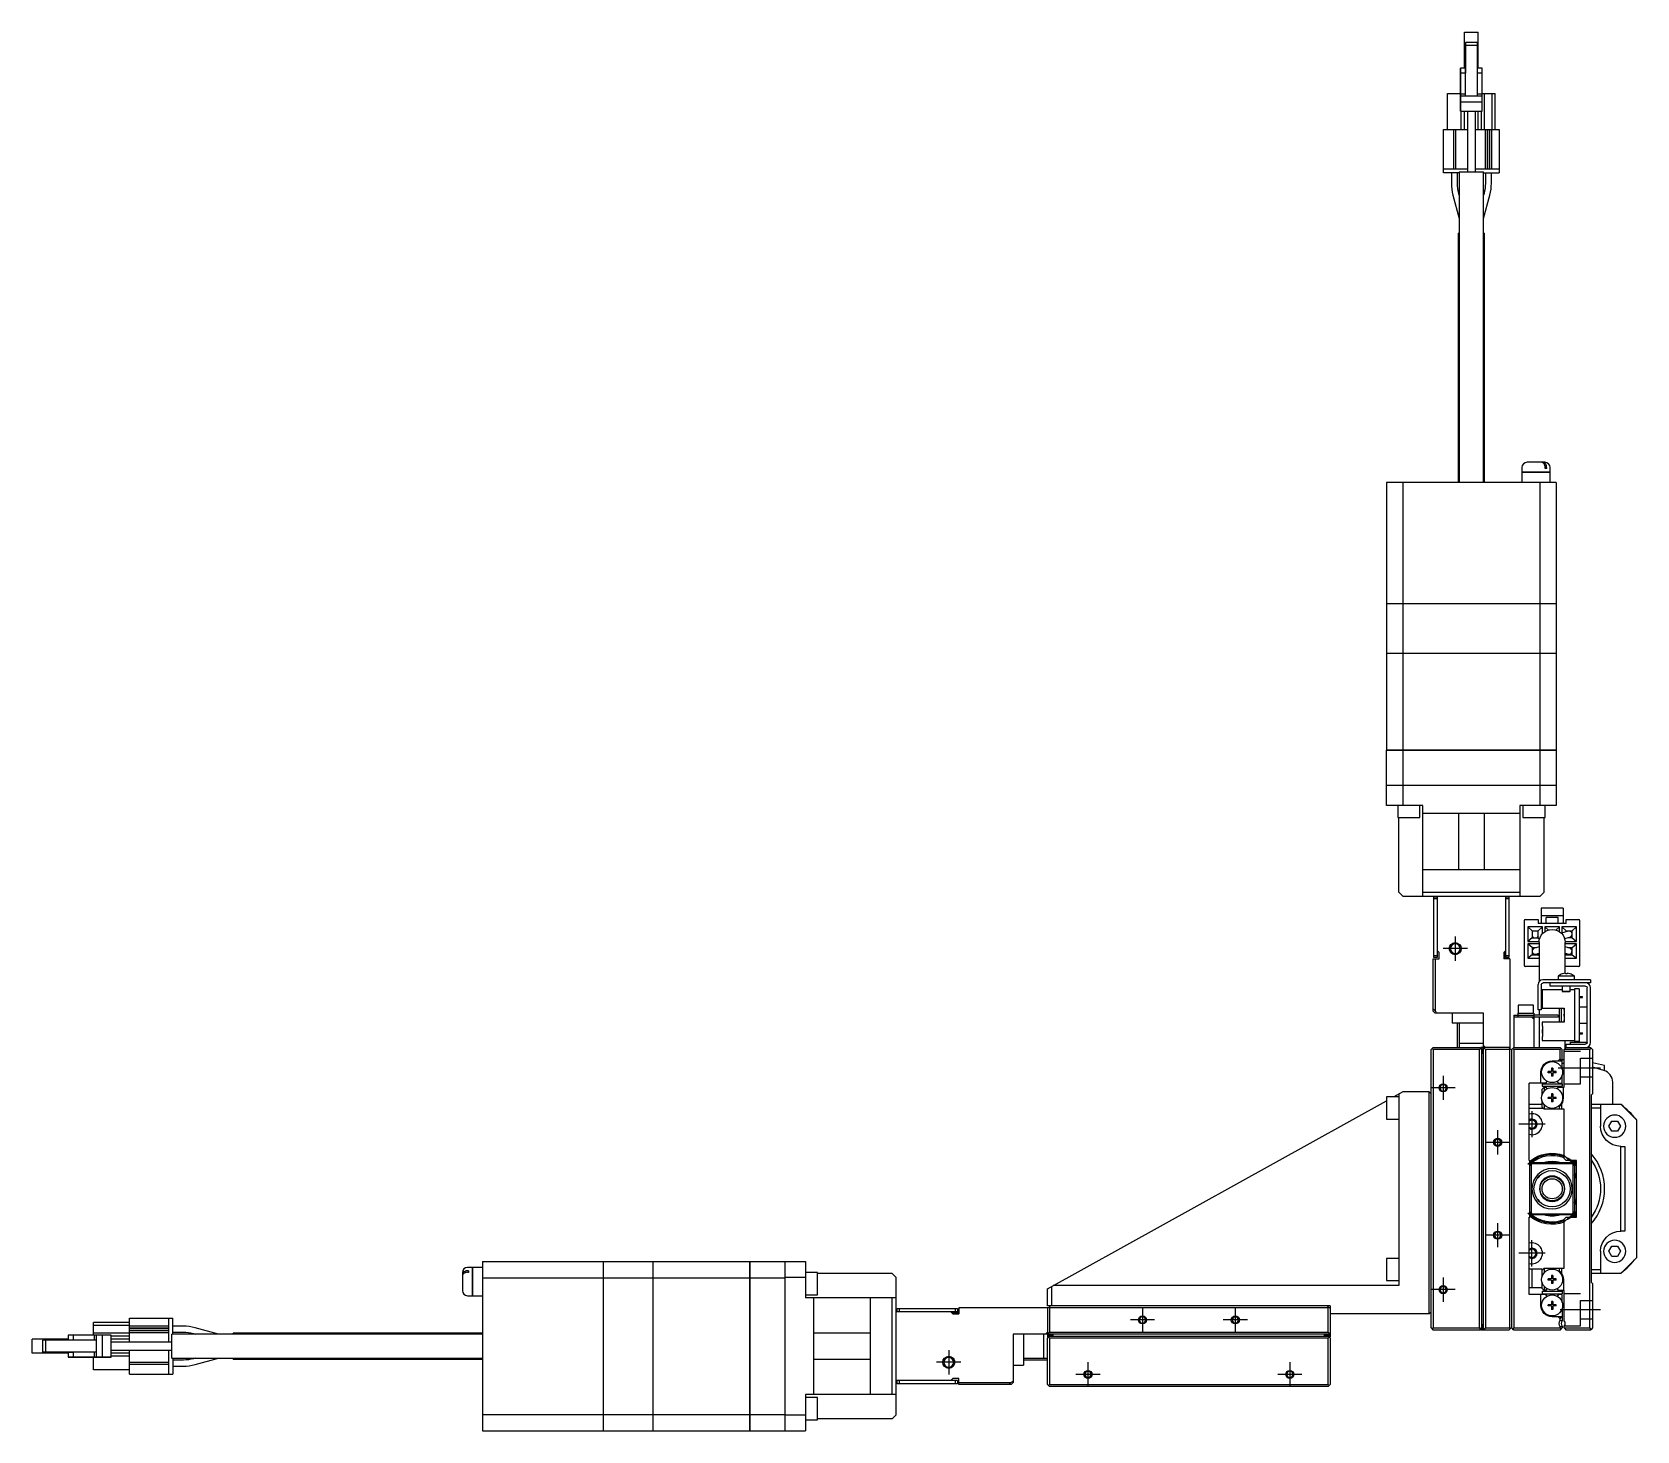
# Model space of a CAD drawing. Extents: x 0 to 1643, y -8 to 1285.
# Drawn here: x 862.8 to 1260.4, y 461.8 to 808.4 of the extents above; entities that cross this region are included whole.
import ezdxf

# ---------------------------------------------------------------- set-up
doc = ezdxf.new("R2010")
doc.units = 0
doc.header["$LTSCALE"] = 0.5
doc.linetypes.add('CENTER', pattern=[50.8, 31.75, -6.35, 6.35, -6.35])
doc.linetypes.add('DASHED', pattern=[19.05, 12.7, -6.35])
for name, color, linetype in [('MSM_CENTER', 1, 'CENTER'), ('MSM_CONTINUOUS', 7, 'CONTINUOUS'), ('MSM_DASHED', 4, 'DASHED'), ('MSM_NARROW', 5, 'CONTINUOUS')]:
    doc.layers.add(name, color=color, linetype=linetype)

msp = doc.modelspace()

# ---------------------------------------------------------------- linework, layer by layer
at = {"layer": 'MSM_CENTER'}
for p, q in [((1218.35, 581.27), (1212.35, 581.27)), ((1215.35, 584.27), (1215.35, 578.27)), ((1212.35, 549.77), (1212.35, 543.77)), ((1240.85, 551.77), (1251.35, 551.77)), ((1215.35, 546.77), (1209.35, 546.77)), ((1234.35, 541.02), (1234.35, 534.52)), ((1237.6, 537.77), (1231.1, 537.77)), ((1228.85, 533.27), (1222.85, 533.27)), ((1225.85, 536.27), (1225.85, 530.27)), ((1225.85, 513.27), (1225.85, 507.27)), ((1228.85, 510.27), (1222.85, 510.27)), ((1234.35, 502.52), (1234.35, 509.02)), ((1237.6, 505.77), (1231.1, 505.77)), ((1212.35, 499.77), (1212.35, 493.77)), ((1215.35, 496.77), (1209.35, 496.77)), ((1140.85, 489.27), (1134.85, 489.27)), ((1137.85, 492.27), (1137.85, 486.27)), ((1163.85, 489.27), (1157.85, 489.27)), ((1160.85, 492.27), (1160.85, 486.27)), ((1251.35, 491.77), (1241.35, 491.77)), ((1089.85, 481.77), (1089.85, 475.77)), ((1092.85, 478.77), (1086.85, 478.77)), ((1124.35, 478.77), (1124.35, 472.77)), ((1174.35, 478.77), (1174.35, 472.77)), ((1127.35, 475.77), (1121.35, 475.77)), ((1177.35, 475.77), (1171.35, 475.77))]:
    msp.add_line(p, q, dxfattribs=at)
at = {"layer": 'MSM_CONTINUOUS'}
for p, q in [((1217.65, 808.37), (1221.05, 808.37)), ((1217.65, 799.47), (1217.65, 808.37)), ((1217.65, 799.47), (1217.65, 808.37)), ((1217.65, 799.47), (1217.65, 808.37)), ((1221.05, 799.47), (1221.05, 808.37)), ((1217.85, 805.77), (1217.85, 804.27)), ((1217.85, 805.07), (1217.85, 805.77)), ((1220.85, 805.77), (1217.85, 805.77)), ((1217.85, 792.47), (1217.85, 805.07)), ((1220.85, 805.07), (1217.85, 805.07)), ((1217.85, 804.27), (1217.85, 802.77)), ((1220.85, 805.07), (1220.85, 805.77)), ((1220.85, 792.47), (1220.85, 805.07)), ((1216.65, 798.52), (1216.65, 799.47)), ((1216.65, 799.47), (1216.65, 789.77)), ((1217.85, 799.47), (1216.65, 799.47)), ((1217.85, 802.9), (1217.85, 798.22)), ((1217.85, 802.77), (1217.85, 802.9)), ((1222.05, 799.47), (1220.85, 799.47)), ((1222.05, 798.52), (1222.05, 799.47)), ((1216.65, 798.22), (1216.65, 798.52)), ((1216.65, 792.97), (1216.65, 798.22)), ((1217.85, 798.22), (1216.65, 798.22)), ((1216.65, 796.72), (1216.65, 796.54)), ((1216.65, 796.42), (1216.65, 796.72)), ((1216.65, 796.54), (1216.65, 790.97)), ((1216.65, 788.77), (1216.65, 796.42)), ((1217.85, 798.52), (1217.85, 798.22)), ((1217.85, 792.97), (1217.85, 798.22)), ((1222.05, 798.22), (1220.85, 798.22)), ((1222.05, 798.22), (1222.05, 798.52)), ((1222.05, 792.97), (1222.05, 798.22)), ((1213.45, 784.22), (1213.45, 793.12)), ((1213.45, 793.12), (1216.65, 793.12)), ((1216.65, 792.47), (1216.65, 792.97)), ((1217.85, 792.97), (1216.65, 792.97)), ((1216.65, 790.97), (1216.65, 792.47)), ((1222.05, 792.47), (1216.65, 792.47)), ((1217.85, 792.47), (1217.85, 792.97)), ((1222.05, 792.97), (1220.85, 792.97)), ((1222.05, 793.12), (1225.25, 793.12)), ((1222.05, 792.47), (1222.05, 792.97)), ((1222.05, 790.97), (1222.05, 792.47)), ((1222.6, 784.22), (1222.6, 793.12)), ((1224.5, 784.22), (1224.5, 793.12)), ((1225.25, 784.22), (1225.25, 793.12)), ((1222.05, 790.97), (1216.65, 790.97)), ((1216.65, 789.77), (1216.65, 788.77)), ((1216.65, 788.77), (1222.05, 788.77)), ((1216.85, 784.22), (1216.85, 788.77)), ((1217.65, 784.22), (1217.65, 788.77)), ((1218.35, 788.77), (1218.35, 781.41)), ((1218.35, 788.77), (1218.35, 780.87)), ((1220.35, 781.41), (1220.35, 788.77)), ((1221.05, 784.22), (1221.05, 788.77)), ((1221.85, 784.22), (1221.85, 788.77)), ((1222.05, 788.77), (1222.05, 790.97)), ((1212.45, 773.52), (1212.45, 784.22)), ((1212.45, 784.22), (1218.35, 784.22)), ((1214.9, 784.22), (1214.9, 774.52)), ((1215.4, 784.22), (1215.4, 774.52)), ((1220.35, 784.22), (1226.25, 784.22)), ((1222.75, 784.22), (1222.75, 774.52)), ((1223.25, 784.22), (1223.25, 774.52)), ((1223.3, 784.22), (1223.3, 774.52)), ((1223.8, 784.22), (1223.8, 774.52)), ((1223.85, 784.22), (1223.85, 774.52)), ((1224.35, 784.22), (1224.35, 774.52)), ((1226.25, 784.22), (1226.25, 773.52)), ((1218.35, 781.41), (1218.35, 780.15)), ((1218.35, 780.87), (1218.35, 780.67)), ((1218.35, 780.67), (1218.35, 773.77)), ((1218.35, 780.15), (1218.35, 773.77)), ((1220.35, 780.15), (1220.35, 781.41)), ((1220.35, 773.77), (1220.35, 780.15)), ((1212.45, 774.52), (1218.35, 774.52)), ((1216.35, 773.52), (1212.45, 773.52)), ((1214.4, 773.52), (1214.4, 770.89)), ((1215.9, 770.89), (1215.9, 773.52)), ((1216.35, 773.77), (1222.35, 773.77)), ((1216.35, 773.77), (1216.35, 696.77)), ((1220.35, 774.52), (1226.25, 774.52)), ((1222.35, 696.77), (1222.35, 773.77)), ((1222.35, 773.52), (1226.25, 773.52)), ((1222.8, 773.52), (1222.8, 770.89)), ((1224.3, 770.89), (1224.3, 773.52)), ((1214.78, 768.01), (1214.78, 768)), ((1214.78, 768), (1216.35, 762.15)), ((1216.23, 768.39), (1216.23, 768.4)), ((1216.35, 767.94), (1216.23, 768.39)), ((1222.47, 768.39), (1222.35, 767.94)), ((1222.35, 762.15), (1223.92, 768)), ((1216.1, 758.52), (1216.35, 758.52)), ((1216.1, 758.52), (1216.1, 696.77)), ((1222.35, 758.52), (1222.6, 758.52)), ((1222.6, 696.77), (1222.6, 758.52)), ((1231.85, 700.47), (1231.85, 699.32)), ((1237.55, 701.77), (1233.15, 701.77)), ((1237.64, 700.27), (1237.64, 700.47)), ((1238, 700.27), (1237.64, 700.27)), ((1238, 700.27), (1238, 700.47)), ((1238.85, 699.32), (1238.85, 700.47)), ((1240.35, 696.77), (1198.35, 696.77)), ((1198.35, 696.77), (1198.35, 666.82)), ((1202.38, 696.77), (1202.38, 666.82)), ((1238.85, 699.32), (1231.85, 699.32)), ((1238.85, 699.27), (1231.85, 699.27)), ((1231.85, 699.27), (1231.85, 696.77)), ((1231.9, 699.32), (1231.9, 699.27)), ((1236.32, 696.77), (1236.32, 666.82)), ((1238.8, 699.27), (1238.8, 699.32)), ((1238.85, 696.77), (1238.85, 699.27)), ((1240.35, 696.77), (1240.35, 666.82)), ((1198.35, 666.82), (1240.35, 666.82)), ((1198.35, 666.77), (1198.35, 654.52)), ((1198.35, 666.77), (1240.35, 666.77)), ((1198.4, 666.82), (1198.4, 666.77)), ((1202.38, 666.77), (1202.38, 654.52)), ((1202.64, 666.82), (1202.64, 666.77)), ((1236.06, 666.82), (1236.06, 666.77)), ((1236.32, 666.77), (1236.32, 654.52)), ((1240.3, 666.82), (1240.3, 666.77)), ((1240.35, 666.77), (1240.35, 654.52)), ((1198.35, 654.52), (1240.35, 654.52)), ((1198.35, 654.47), (1198.35, 630.52)), ((1198.35, 654.47), (1240.35, 654.47)), ((1198.4, 654.52), (1198.4, 654.47)), ((1202.38, 654.47), (1202.38, 630.52)), ((1202.64, 654.52), (1202.64, 654.47)), ((1236.06, 654.52), (1236.06, 654.47)), ((1236.32, 654.47), (1236.32, 630.52)), ((1240.3, 654.52), (1240.3, 654.47)), ((1240.35, 654.47), (1240.35, 630.52)), ((1198.35, 630.52), (1240.35, 630.52)), ((1198.35, 630.47), (1240.35, 630.47)), ((1198.35, 616.77), (1198.35, 630.47)), ((1198.4, 630.52), (1198.4, 630.47)), ((1202.38, 630.47), (1202.38, 621.77)), ((1202.64, 630.52), (1202.64, 630.47)), ((1236.06, 630.52), (1236.06, 630.47)), ((1236.32, 630.47), (1236.32, 621.77)), ((1240.3, 630.52), (1240.3, 630.47)), ((1240.35, 630.47), (1240.35, 616.77)), ((1198.35, 621.77), (1240.35, 621.77)), ((1202.35, 621.77), (1202.35, 616.77)), ((1236.35, 616.77), (1236.35, 621.77)), ((1207.35, 616.77), (1198.35, 616.77)), ((1201.1, 616.77), (1201.1, 613.77)), ((1206.6, 613.77), (1206.6, 616.77)), ((1207.35, 594.27), (1207.35, 616.77)), ((1240.35, 616.77), (1231.35, 616.77)), ((1231.35, 616.77), (1231.35, 594.27)), ((1232.1, 616.77), (1232.1, 613.77)), ((1237.6, 613.77), (1237.6, 616.77)), ((1201.1, 613.77), (1206.6, 613.77)), ((1201.35, 595.27), (1201.35, 613.77)), ((1231.35, 614.77), (1207.35, 614.77)), ((1216.14, 614.77), (1216.14, 600.77)), ((1222.56, 600.77), (1222.56, 614.77)), ((1232.1, 613.77), (1237.6, 613.77)), ((1237.35, 595.27), (1237.35, 613.77)), ((1231.35, 600.77), (1207.35, 600.77)), ((1201.35, 595.27), (1202.35, 594.27)), ((1202.35, 594.27), (1236.35, 594.27)), ((1207.35, 595.27), (1231.35, 595.27)), ((1210.05, 594.07), (1210.85, 594.07)), ((1210.05, 579.07), (1210.05, 594.07)), ((1210.85, 593.57), (1210.05, 593.57)), ((1210.85, 594.27), (1210.85, 579.07)), ((1227.85, 579.07), (1227.85, 594.27)), ((1227.85, 594.07), (1228.65, 594.07)), ((1228.65, 593.57), (1227.85, 593.57)), ((1228.65, 594.07), (1228.65, 579.07)), ((1236.35, 594.27), (1237.35, 595.27)), ((1232.75, 588.47), (1235.85, 588.47)), ((1235.85, 588.47), (1235.85, 587.47)), ((1242.05, 591.27), (1236.65, 591.27)), ((1236.65, 591.27), (1236.65, 587.47)), ((1242.05, 589.36), (1236.65, 589.36)), ((1240.85, 588.97), (1237.85, 588.97)), ((1237.85, 587.47), (1237.85, 588.97)), ((1240.85, 587.47), (1240.85, 588.97)), ((1242.05, 591.27), (1242.05, 587.47)), ((1242.85, 588.47), (1245.95, 588.47)), ((1242.85, 587.47), (1242.85, 588.47)), ((1232.45, 588.17), (1232.45, 577.17)), ((1233.35, 586.67), (1233.35, 583.02)), ((1234.4, 585.72), (1233.35, 586.67)), ((1236.95, 586.67), (1233.35, 586.67)), ((1234.4, 585.72), (1234.4, 583.97)), ((1234.4, 585.72), (1235.9, 585.72)), ((1242.85, 587.47), (1235.85, 587.47)), ((1235.9, 585.72), (1236.95, 586.67)), ((1235.9, 583.97), (1235.9, 585.72)), ((1236.95, 584.96), (1236.95, 586.67)), ((1241.15, 586.67), (1237.55, 586.67)), ((1238.42, 585.88), (1237.55, 586.67)), ((1237.55, 586.67), (1237.55, 585.48)), ((1240.28, 585.88), (1241.15, 586.67)), ((1241.15, 585.48), (1241.15, 586.67)), ((1243.35, 585.57), (1241.63, 585.09)), ((1245.35, 586.67), (1241.75, 586.67)), ((1241.75, 586.67), (1241.75, 585.12)), ((1242.8, 585.72), (1241.75, 586.67)), ((1242.8, 585.41), (1242.8, 585.72)), ((1242.8, 585.72), (1244.3, 585.72)), ((1244.3, 585.72), (1245.35, 586.67)), ((1244.3, 583.97), (1244.3, 585.72)), ((1245.35, 583.02), (1245.35, 586.67)), ((1246.25, 577.17), (1246.25, 588.17)), ((1210.85, 580.77), (1211.35, 580.27)), ((1227.35, 580.27), (1227.85, 580.77)), ((1227.6, 578.77), (1227.6, 580.52)), ((1234.4, 583.97), (1233.35, 583.02)), ((1233.35, 583.02), (1236.11, 583.02)), ((1233.35, 582.42), (1233.35, 578.87)), ((1234.4, 581.52), (1233.35, 582.42)), ((1236.1, 582.42), (1233.35, 582.42)), ((1234.78, 583.97), (1234.4, 584.35)), ((1234.4, 583.97), (1235.9, 583.97)), ((1234.4, 581.52), (1234.4, 579.77)), ((1234.4, 581.52), (1235.46, 581.52)), ((1236.1, 581.71), (1234.94, 581.36)), ((1235.9, 584.35), (1235.53, 583.97)), ((1235.9, 583.97), (1236.23, 583.67)), ((1236.1, 582.77), (1236.1, 573.1)), ((1242.45, 583.76), (1243.75, 584.12)), ((1242.62, 583.81), (1242.47, 583.67)), ((1242.59, 583.02), (1245.35, 583.02)), ((1242.6, 575.11), (1242.6, 582.77)), ((1245.35, 582.42), (1242.6, 582.42)), ((1243.76, 581.36), (1242.6, 581.71)), ((1244.3, 583.97), (1243.21, 583.97)), ((1243.24, 581.52), (1244.3, 581.52)), ((1244.3, 584.35), (1243.93, 583.97)), ((1244.3, 583.97), (1245.35, 583.02)), ((1244.3, 581.52), (1245.35, 582.42)), ((1244.3, 579.77), (1244.3, 581.52)), ((1245.35, 578.87), (1245.35, 582.42)), ((1209.85, 565.77), (1209.85, 578.77)), ((1209.85, 578.77), (1211.35, 578.77)), ((1210.05, 579.57), (1210.85, 579.57)), ((1210.85, 579.07), (1210.05, 579.07)), ((1210.35, 578.77), (1210.35, 565.88)), ((1211.35, 578.77), (1211.35, 580.27)), ((1227.35, 580.27), (1227.35, 578.77)), ((1228.85, 578.77), (1227.35, 578.77)), ((1227.85, 579.57), (1228.65, 579.57)), ((1228.65, 579.07), (1227.85, 579.07)), ((1228.85, 578.77), (1228.85, 556.57)), ((1236.1, 576.87), (1232.75, 576.87)), ((1234.4, 579.77), (1233.35, 578.87)), ((1233.35, 578.87), (1236.1, 578.87)), ((1234.78, 579.77), (1234.4, 580.15)), ((1234.4, 579.77), (1235.9, 579.77)), ((1235.36, 579.93), (1236.1, 580.14)), ((1235.82, 580.06), (1235.53, 579.77)), ((1235.9, 579.77), (1235.9, 580.09)), ((1235.9, 579.77), (1236.1, 579.6)), ((1242.6, 580.14), (1243.34, 579.93)), ((1242.8, 579.77), (1242.6, 579.6)), ((1242.6, 578.87), (1245.35, 578.87)), ((1245.95, 576.87), (1242.6, 576.87)), ((1242.8, 580.09), (1242.8, 579.77)), ((1242.8, 579.77), (1244.3, 579.77)), ((1243.18, 579.77), (1242.89, 580.06)), ((1244.3, 580.15), (1243.93, 579.77)), ((1244.3, 579.77), (1245.35, 578.87)), ((1248.85, 573.57), (1237.05, 573.57)), ((1248.85, 572.77), (1237.15, 572.77)), ((1238.85, 571.97), (1238.85, 572.77)), ((1244.85, 574.47), (1240.85, 574.47)), ((1240.85, 574.47), (1240.85, 573.57)), ((1241.92, 575.03), (1241.9, 575.03)), ((1242.65, 575.03), (1242.65, 575.16)), ((1243.05, 575.03), (1242.65, 575.03)), ((1243.05, 575.16), (1243.05, 575.03)), ((1243.8, 575.03), (1243.78, 575.03)), ((1244.85, 573.57), (1244.85, 574.47)), ((1248.85, 573.57), (1248.85, 572.77)), ((1235.85, 566.07), (1235.85, 572.37)), ((1236.65, 572.27), (1236.65, 566.07)), ((1236.85, 571.02), (1236.85, 566.52)), ((1241.85, 571.02), (1236.85, 571.02)), ((1247.65, 571.97), (1238.85, 571.97)), ((1241.85, 571.97), (1241.85, 570.77)), ((1241.85, 570.77), (1243.85, 570.77)), ((1241.85, 570.77), (1242.05, 570.57)), ((1243.65, 570.57), (1242.05, 570.57)), ((1243.65, 570.57), (1243.85, 570.77)), ((1243.85, 570.77), (1243.85, 571.97)), ((1244.85, 571.02), (1243.85, 571.02)), ((1246.05, 571.27), (1244.85, 571.27)), ((1244.85, 571.27), (1244.85, 558.27)), ((1246.05, 571.27), (1246.05, 558.27)), ((1246.05, 569.4), (1246.85, 569.4)), ((1246.05, 569.15), (1246.85, 569.15)), ((1246.85, 569.15), (1246.85, 569.4)), ((1248.05, 557.97), (1248.05, 571.57)), ((1248.85, 557.97), (1248.85, 571.57)), ((1209.85, 566.38), (1210.35, 565.88)), ((1210.35, 565.27), (1209.85, 565.77)), ((1210.35, 565.88), (1210.66, 565.27)), ((1222.35, 565.27), (1210.35, 565.27)), ((1214.6, 565.27), (1214.6, 562.77)), ((1222.35, 486.77), (1222.35, 565.27)), ((1229.85, 564.77), (1229.85, 556.77)), ((1229.85, 564.77), (1230.85, 564.77)), ((1230.85, 565.27), (1230.85, 564.27)), ((1230.85, 565.27), (1234.85, 565.27)), ((1230.85, 564.77), (1234.85, 564.77)), ((1234.75, 567.27), (1230.95, 567.27)), ((1230.95, 567.27), (1230.95, 565.27)), ((1234.75, 565.27), (1234.75, 567.27)), ((1234.85, 565.27), (1234.85, 556.77)), ((1240.85, 564.77), (1234.85, 564.77)), ((1236.65, 566.07), (1235.85, 566.07)), ((1236.1, 566.07), (1236.1, 564.77)), ((1236.85, 566.52), (1242.35, 566.52)), ((1240.85, 564.77), (1240.85, 564.27)), ((1241.15, 563.02), (1241.15, 566.52)), ((1241.65, 563.02), (1241.65, 566.52)), ((1242.35, 566.52), (1242.35, 563.02)), ((1248.05, 566.77), (1246.05, 566.77)), ((1222.35, 562.77), (1214.6, 562.77)), ((1215.85, 562.77), (1215.85, 556.77)), ((1216.35, 562.77), (1216.35, 556.77)), ((1240.85, 564.27), (1229.85, 564.27)), ((1234.35, 564.27), (1234.85, 563.77)), ((1236.1, 564.27), (1236.1, 556.77)), ((1236.85, 563.02), (1236.85, 562.02)), ((1242.35, 563.02), (1236.85, 563.02)), ((1236.85, 562.02), (1236.95, 562.02)), ((1236.85, 561.22), (1236.85, 560.32)), ((1236.95, 561.22), (1236.85, 561.22)), ((1236.95, 560.85), (1236.85, 560.85)), ((1236.95, 560.7), (1236.85, 560.7)), ((1236.95, 562.02), (1236.95, 559.52)), ((1246.05, 562.77), (1248.05, 562.77)), ((1209.85, 556.77), (1209.35, 556.27)), ((1209.85, 556.77), (1221.35, 556.77)), ((1222.35, 557.77), (1216.35, 557.77)), ((1221.85, 556.27), (1221.35, 556.77)), ((1221.45, 556.67), (1221.65, 556.67)), ((1221.55, 556.67), (1221.65, 556.77)), ((1228.85, 556.77), (1221.65, 556.77)), ((1222.15, 556.77), (1222.15, 555.37)), ((1222.85, 556.77), (1222.35, 557.27)), ((1222.35, 556.77), (1222.85, 556.27)), ((1229.35, 556.07), (1228.65, 556.77)), ((1229.35, 556.27), (1229.85, 556.77)), ((1229.85, 556.77), (1241.35, 556.77)), ((1236.95, 560.32), (1236.85, 560.32)), ((1236.85, 559.52), (1236.95, 559.52)), ((1236.85, 559.52), (1236.85, 558.52)), ((1236.85, 558.52), (1244.85, 558.52)), ((1241.85, 556.27), (1241.35, 556.77)), ((1242.85, 556.77), (1242.35, 556.27)), ((1242.6, 556.52), (1242.6, 558.52)), ((1242.85, 556.77), (1242.85, 557.57)), ((1242.85, 557.57), (1247.65, 557.57)), ((1242.85, 556.77), (1248.85, 556.77)), ((1243.85, 558.07), (1247.85, 558.07)), ((1243.85, 558.07), (1243.85, 557.57)), ((1246.05, 558.27), (1244.85, 558.27)), ((1246.05, 560.4), (1246.85, 560.4)), ((1246.05, 560.15), (1246.85, 560.15)), ((1246.85, 560.15), (1246.85, 560.4)), ((1247.85, 557.62), (1247.85, 558.07)), ((1249, 556.62), (1248.85, 556.77)), ((1209.35, 487.27), (1209.35, 556.27)), ((1209.6, 556.52), (1209.85, 556.27)), ((1209.85, 556.27), (1209.85, 487.27)), ((1221.35, 556.27), (1209.85, 556.27)), ((1221.35, 556.27), (1221.6, 556.52)), ((1221.35, 487.27), (1221.35, 556.27)), ((1221.85, 556.27), (1221.85, 487.27)), ((1221.85, 555.37), (1222.15, 555.37)), ((1221.95, 555.67), (1221.95, 556.37)), ((1222.85, 556.27), (1222.85, 487.27)), ((1228.85, 556.27), (1222.85, 556.27)), ((1228.85, 556.27), (1229, 556.42)), ((1228.85, 487.27), (1228.85, 556.27)), ((1229.35, 487.27), (1229.35, 556.27)), ((1229.6, 556.52), (1229.85, 556.27)), ((1241.35, 556.27), (1229.85, 556.27)), ((1229.85, 556.27), (1229.85, 487.27)), ((1239.35, 553.47), (1241.85, 553.47)), ((1241.35, 553.97), (1240.85, 553.47)), ((1241.35, 556.27), (1241.6, 556.52)), ((1241.35, 553.97), (1241.35, 556.27)), ((1241.7, 553.47), (1241.35, 553.97)), ((1241.85, 551.38), (1241.85, 556.27)), ((1241.85, 553.77), (1242.35, 553.77)), ((1242.35, 552.77), (1241.85, 552.77)), ((1242.35, 546.97), (1242.35, 556.27)), ((1248.65, 556.27), (1242.35, 556.27)), ((1248.65, 556.27), (1249, 556.62)), ((1248.65, 487.27), (1248.65, 556.27)), ((1249, 556.62), (1249.35, 556.27)), ((1249.35, 556.27), (1249.35, 545.27)), ((1236.55, 547.97), (1236.55, 550.67)), ((1239.15, 550.82), (1238.35, 550.82)), ((1238.35, 550.53), (1238.35, 550.82)), ((1239.15, 550.53), (1238.35, 550.53)), ((1238.88, 550.82), (1238.88, 550.53)), ((1239.5, 551.67), (1239.21, 551.67)), ((1239.21, 551.67), (1239.21, 550.88)), ((1239.5, 551.14), (1239.21, 551.14)), ((1239.21, 550.47), (1239.21, 549.67)), ((1239.21, 550.2), (1239.5, 550.2)), ((1239.5, 549.67), (1239.21, 549.67)), ((1239.5, 551.67), (1239.5, 550.88)), ((1239.5, 550.47), (1239.5, 549.67)), ((1240.35, 550.82), (1239.56, 550.82)), ((1240.35, 550.53), (1239.56, 550.53)), ((1239.82, 550.82), (1239.82, 550.53)), ((1240.35, 550.53), (1240.35, 550.82)), ((1241.85, 547.97), (1241.85, 549.96)), ((1252.18, 551.07), (1249.35, 551.88)), ((1252.35, 551.02), (1252.35, 552.34)), ((1202.35, 545.77), (1200.1, 544.52)), ((1201.35, 545.22), (1201.35, 497.77)), ((1208.85, 545.77), (1202.35, 545.77)), ((1208.85, 490.77), (1208.85, 545.77)), ((1209.35, 545.27), (1208.85, 545.77)), ((1237.8, 547.97), (1233.65, 547.97)), ((1233.65, 528.77), (1233.65, 547.97)), ((1236.85, 547.77), (1236.85, 547.17)), ((1236.85, 547.77), (1241.85, 547.77)), ((1236.85, 547.17), (1241.85, 547.17)), ((1237.35, 546.97), (1236.85, 546.47)), ((1236.85, 544.98), (1236.85, 546.47)), ((1237.35, 546.97), (1237.35, 545.93)), ((1237.35, 546.97), (1237.8, 546.97)), ((1237.95, 548.23), (1237.8, 547.97)), ((1237.8, 546.97), (1237.93, 546.75)), ((1239.5, 545.27), (1239.21, 545.27)), ((1239.21, 545.27), (1239.21, 544.48)), ((1239.5, 544.74), (1239.21, 544.74)), ((1239.5, 545.27), (1239.5, 544.48)), ((1240.9, 547.97), (1240.75, 548.23)), ((1240.9, 546.97), (1240.77, 546.75)), ((1240.9, 547.97), (1241.85, 547.97)), ((1240.9, 546.97), (1242.35, 546.97)), ((1241.85, 547.77), (1241.85, 547.17)), ((1242.15, 544.27), (1242.15, 546.97)), ((1249.35, 545.27), (1249, 544.92)), ((1249, 544.92), (1249, 498.62)), ((1254.35, 542.77), (1254.35, 548.19)), ((1114.35, 496.99), (1198.35, 543.55)), ((1198.35, 544.52), (1198.35, 539.02)), ((1201.35, 544.52), (1198.35, 544.52)), ((1233.65, 542.77), (1236.85, 542.77)), ((1233.65, 541.77), (1237.05, 541.77)), ((1236.85, 541.97), (1236.85, 543.56)), ((1236.85, 541.97), (1237.35, 541.47)), ((1237.35, 542.61), (1237.35, 541.47)), ((1242.35, 541.47), (1237.35, 541.47)), ((1239.15, 544.42), (1238.35, 544.42)), ((1238.35, 544.13), (1238.35, 544.42)), ((1239.15, 544.13), (1238.35, 544.13)), ((1238.88, 544.42), (1238.88, 544.13)), ((1239.21, 544.07), (1239.21, 543.27)), ((1239.21, 543.8), (1239.5, 543.8)), ((1239.5, 543.27), (1239.21, 543.27)), ((1239.5, 544.07), (1239.5, 543.27)), ((1240.35, 544.42), (1239.56, 544.42)), ((1240.35, 544.13), (1239.56, 544.13)), ((1239.82, 544.42), (1239.82, 544.13)), ((1240.35, 544.13), (1240.35, 544.42)), ((1241.15, 541.47), (1241.15, 542.13)), ((1241.65, 542.67), (1241.65, 541.47)), ((1242.35, 529.27), (1242.35, 541.47)), ((1249, 542.77), (1256.35, 542.77)), ((1251.35, 541.77), (1249, 541.77)), ((1251.35, 542.77), (1251.35, 537.27)), ((1260.35, 538.77), (1256.35, 542.77)), ((1198.35, 539.02), (1201.35, 539.02)), ((1253.41, 537.27), (1254.13, 538.52)), ((1254.13, 536.02), (1253.41, 537.27)), ((1254.13, 538.52), (1255.57, 538.52)), ((1255.57, 538.52), (1256.29, 537.27)), ((1256.29, 537.27), (1255.57, 536.02)), ((1260.35, 504.77), (1260.35, 538.77)), ((1255.57, 536.02), (1254.13, 536.02)), ((1242.35, 529.98), (1243.56, 528.77)), ((1242.85, 528.77), (1242.35, 529.27)), ((1256.35, 511.27), (1256.35, 532.27)), ((1256.35, 532.27), (1257.35, 532.27)), ((1257.35, 532.27), (1257.35, 511.27)), ((1233.65, 528.77), (1233.85, 528.77)), ((1233.85, 514.77), (1233.85, 528.77)), ((1233.85, 527.47), (1234.15, 527.77)), ((1234.35, 527.97), (1234.15, 527.77)), ((1234.15, 527.77), (1234.15, 515.77)), ((1234.35, 527.97), (1234.65, 528.27)), ((1244.35, 527.97), (1234.35, 527.97)), ((1234.65, 528.27), (1244.05, 528.27)), ((1236.15, 524.93), (1236.15, 524.75)), ((1245.35, 528.77), (1242.85, 528.77)), ((1244.05, 528.27), (1244.35, 527.97)), ((1244.55, 527.77), (1244.35, 527.97)), ((1244.55, 515.77), (1244.55, 527.77)), ((1244.55, 527.77), (1244.85, 527.47)), ((1244.85, 527.47), (1244.85, 516.07)), ((1245.35, 514.77), (1245.35, 528.77)), ((1235.79, 524.52), (1235.93, 524.52)), ((1235.93, 524.52), (1236.15, 524.75)), ((1235.93, 524.52), (1235.93, 524.69)), ((1236.39, 522.83), (1236.39, 522.83)), ((1237.98, 524.57), (1237.91, 524.57)), ((1237.98, 524.57), (1238.04, 524.63)), ((1240.66, 524.63), (1240.73, 524.57)), ((1240.79, 524.57), (1240.73, 524.57)), ((1235.93, 519.02), (1235.79, 519.02)), ((1235.93, 518.85), (1235.93, 519.02)), ((1236.15, 518.8), (1235.93, 519.02)), ((1236.15, 518.8), (1236.15, 518.61)), ((1233.65, 514.77), (1233.85, 514.77)), ((1233.65, 495.57), (1233.65, 514.77)), ((1234.65, 515.27), (1233.85, 516.07)), ((1234.35, 515.57), (1244.35, 515.57)), ((1244.05, 515.27), (1234.65, 515.27)), ((1243.56, 514.77), (1242.35, 513.56)), ((1242.35, 514.27), (1242.85, 514.77)), ((1242.35, 502.07), (1242.35, 514.27)), ((1242.85, 514.77), (1245.35, 514.77)), ((1244.35, 515.57), (1244.05, 515.27)), ((1244.35, 515.57), (1244.55, 515.77)), ((1244.85, 516.07), (1244.55, 515.77)), ((1257.35, 511.27), (1256.35, 511.27)), ((1251.35, 506.27), (1251.35, 500.77)), ((1253.41, 506.27), (1254.13, 507.52)), ((1254.13, 505.02), (1253.41, 506.27)), ((1254.13, 507.52), (1255.57, 507.52)), ((1255.57, 505.02), (1254.13, 505.02)), ((1255.57, 507.52), (1256.29, 506.27)), ((1256.29, 506.27), (1255.57, 505.02)), ((971.8, 502.27), (970.65, 502.27)), ((970.85, 501.42), (970.65, 501.42)), ((970.85, 501.06), (970.65, 501.06)), ((970.85, 501.42), (970.85, 501.06)), ((971.8, 502.27), (971.8, 495.27)), ((971.85, 502.22), (971.8, 502.22)), ((971.85, 502.27), (971.85, 495.27)), ((974.35, 502.27), (971.85, 502.27)), ((974.35, 503.77), (974.35, 461.77)), ((974.35, 503.77), (1004.3, 503.77)), ((1004.3, 461.77), (1004.3, 503.77)), ((1004.3, 503.72), (1004.35, 503.72)), ((1004.35, 461.77), (1004.35, 503.77)), ((1004.35, 503.77), (1016.6, 503.77)), ((1016.6, 461.77), (1016.6, 503.77)), ((1016.6, 503.72), (1016.65, 503.72)), ((1016.65, 461.77), (1016.65, 503.77)), ((1016.65, 503.77), (1040.6, 503.77)), ((1040.6, 461.77), (1040.6, 503.77)), ((1040.6, 503.72), (1040.65, 503.72)), ((1040.65, 461.77), (1040.65, 503.77)), ((1040.65, 503.77), (1054.35, 503.77)), ((1049.35, 461.77), (1049.35, 503.77)), ((1054.35, 503.77), (1054.35, 494.77)), ((1057.35, 501.02), (1054.35, 501.02)), ((1057.35, 495.52), (1057.35, 501.02)), ((1198.35, 504.52), (1198.35, 499.02)), ((1201.35, 504.52), (1198.35, 504.52)), ((1236.85, 501.82), (1233.65, 501.82)), ((1234.35, 501.82), (1234.35, 497.32)), ((1237.35, 502.07), (1236.85, 501.57)), ((1236.85, 499.98), (1236.85, 501.82)), ((1236.85, 501.77), (1237.05, 501.77)), ((1237.35, 502.07), (1237.35, 500.93)), ((1237.35, 502.07), (1242.35, 502.07)), ((1241.15, 501.41), (1241.15, 502.07)), ((1241.65, 502.07), (1241.65, 500.87)), ((1249, 501.77), (1251.35, 501.77)), ((1256.35, 500.77), (1260.35, 504.77)), ((969.35, 500.97), (969.35, 496.57)), ((974.35, 499.74), (1004.3, 499.74)), ((1004.3, 499.48), (1004.35, 499.48)), ((1004.35, 499.74), (1016.6, 499.74)), ((1016.6, 499.48), (1016.65, 499.48)), ((1016.65, 499.74), (1040.6, 499.74)), ((1040.6, 499.48), (1040.65, 499.48)), ((1040.65, 499.74), (1049.35, 499.74)), ((1054.35, 499.77), (1049.35, 499.77)), ((1075.85, 500.77), (1057.35, 500.77)), ((1076.85, 499.77), (1075.85, 500.77)), ((1076.85, 465.77), (1076.85, 499.77)), ((1115.35, 497.55), (1115.35, 492.77)), ((1201.35, 497.77), (1115.76, 497.77)), ((1198.35, 499.02), (1201.35, 499.02)), ((1233.65, 497.32), (1236.85, 497.32)), ((1236.85, 497.07), (1236.85, 498.56)), ((1236.85, 497.07), (1237.35, 496.57)), ((1237.35, 497.61), (1237.35, 496.57)), ((1239.15, 499.42), (1238.35, 499.42)), ((1238.35, 499.13), (1238.35, 499.42)), ((1239.15, 499.13), (1238.35, 499.13)), ((1238.88, 499.42), (1238.88, 499.13)), ((1239.5, 500.27), (1239.21, 500.27)), ((1239.21, 500.27), (1239.21, 499.48)), ((1239.5, 499.74), (1239.21, 499.74)), ((1239.21, 499.07), (1239.21, 498.27)), ((1239.21, 498.8), (1239.5, 498.8)), ((1239.5, 498.27), (1239.21, 498.27)), ((1239.5, 500.27), (1239.5, 499.48)), ((1239.5, 499.07), (1239.5, 498.27)), ((1240.35, 499.42), (1239.56, 499.42)), ((1240.35, 499.13), (1239.56, 499.13)), ((1239.82, 499.42), (1239.82, 499.13)), ((1240.35, 499.13), (1240.35, 499.42)), ((1242.15, 499.27), (1242.15, 496.57)), ((1256.35, 500.77), (1249, 500.77)), ((1249, 498.62), (1249.35, 498.27)), ((1249.35, 498.27), (1249.35, 487.27)), ((970.65, 495.27), (971.8, 495.27)), ((971.8, 495.32), (971.85, 495.32)), ((971.85, 495.27), (974.35, 495.27)), ((1054.35, 495.52), (1057.35, 495.52)), ((1076.85, 494.77), (1054.35, 494.77)), ((1056.35, 494.77), (1056.35, 470.77)), ((1070.35, 494.77), (1070.35, 470.77)), ((1075.85, 470.77), (1075.85, 494.77)), ((1114.35, 492.77), (1114.35, 496.99)), ((1237.8, 495.57), (1233.65, 495.57)), ((1236.55, 492.87), (1236.55, 495.57)), ((1236.85, 496.37), (1236.85, 495.77)), ((1236.85, 496.37), (1241.85, 496.37)), ((1236.85, 495.77), (1241.85, 495.77)), ((1237.8, 496.57), (1237.35, 496.57)), ((1237.8, 496.57), (1237.93, 496.79)), ((1237.95, 495.31), (1237.8, 495.57)), ((1239.5, 493.87), (1239.21, 493.87)), ((1239.21, 493.87), (1239.21, 493.08)), ((1239.5, 493.34), (1239.21, 493.34)), ((1239.5, 493.87), (1239.5, 493.08)), ((1240.9, 495.57), (1240.75, 495.31)), ((1240.9, 496.57), (1240.77, 496.79)), ((1242.35, 496.57), (1240.9, 496.57)), ((1241.85, 495.57), (1240.9, 495.57)), ((1241.85, 496.37), (1241.85, 495.77)), ((1241.85, 493.58), (1241.85, 495.57)), ((1242.35, 489.03), (1242.35, 496.57)), ((886.9, 489.67), (897.6, 489.67)), ((886.9, 483.77), (886.9, 489.67)), ((896.6, 483.77), (896.6, 489.67)), ((897.6, 485.77), (897.6, 489.67)), ((1092.05, 491.27), (1076.85, 491.27)), ((1077.05, 491.27), (1077.05, 492.07)), ((1077.05, 492.07), (1092.05, 492.07)), ((1077.55, 492.07), (1077.55, 491.27)), ((1090.85, 490.77), (1090.35, 491.27)), ((1092.35, 491.02), (1090.6, 491.02)), ((1090.85, 490.77), (1092.35, 490.77)), ((1091.55, 491.27), (1091.55, 492.07)), ((1092.05, 492.07), (1092.05, 491.27)), ((1092.35, 492.27), (1092.35, 490.77)), ((1114.55, 492.27), (1092.35, 492.27)), ((1115.05, 492.77), (1114.35, 492.07)), ((1184.35, 492.77), (1114.35, 492.77)), ((1114.35, 492.27), (1114.35, 485.07)), ((1114.85, 492.27), (1114.7, 492.42)), ((1114.85, 492.27), (1114.85, 486.27)), ((1183.85, 492.27), (1114.85, 492.27)), ((1184.35, 492.07), (1183.65, 492.77)), ((1184, 492.42), (1183.85, 492.27)), ((1183.85, 486.27), (1183.85, 492.27)), ((1184.35, 492.77), (1184.35, 485.07)), ((1208.85, 490.77), (1184.35, 490.77)), ((1208.85, 490.77), (1209.35, 491.27)), ((1239.15, 493.02), (1238.35, 493.02)), ((1238.35, 492.73), (1238.35, 493.02)), ((1239.15, 492.73), (1238.35, 492.73)), ((1238.88, 493.02), (1238.88, 492.73)), ((1239.21, 492.67), (1239.21, 491.87)), ((1239.21, 492.4), (1239.5, 492.4)), ((1239.5, 491.87), (1239.21, 491.87)), ((1241.85, 490.07), (1239.35, 490.07)), ((1239.5, 492.67), (1239.5, 491.87)), ((1240.35, 493.02), (1239.56, 493.02)), ((1240.35, 492.73), (1239.56, 492.73)), ((1239.82, 493.02), (1239.82, 492.73)), ((1240.35, 492.73), (1240.35, 493.02)), ((1240.85, 490.07), (1241.35, 489.57)), ((1241.35, 489.57), (1241.7, 490.07)), ((1241.35, 489.2), (1241.35, 489.57)), ((1241.35, 489.2), (1241.85, 489.03)), ((1241.85, 492.16), (1241.85, 489.03)), ((871.65, 485.47), (871.65, 484.27)), ((872.6, 485.47), (871.65, 485.47)), ((872.9, 485.47), (872.6, 485.47)), ((872.9, 485.47), (872.9, 484.27)), ((878.15, 485.47), (872.9, 485.47)), ((878, 485.47), (878, 488.67)), ((886.9, 488.67), (878, 488.67)), ((886.9, 487.92), (878, 487.92)), ((886.9, 486.02), (878, 486.02)), ((878.15, 485.47), (878.15, 484.27)), ((878.65, 485.47), (878.15, 485.47)), ((880.15, 485.47), (878.65, 485.47)), ((878.65, 485.47), (878.65, 480.07)), ((880.15, 485.47), (880.15, 480.07)), ((882.35, 485.47), (880.15, 485.47)), ((882.35, 480.07), (882.35, 485.47)), ((886.9, 485.27), (882.35, 485.27)), ((886.9, 487.77), (896.6, 487.77)), ((886.9, 487.27), (896.6, 487.27)), ((886.9, 487.22), (896.6, 487.22)), ((886.9, 486.72), (896.6, 486.72)), ((886.9, 486.67), (896.6, 486.67)), ((886.9, 486.17), (896.6, 486.17)), ((897.35, 479.77), (897.35, 485.77)), ((974.35, 485.77), (897.35, 485.77)), ((900.23, 487.72), (897.6, 487.72)), ((897.6, 486.22), (900.23, 486.22)), ((902.73, 485.89), (903.18, 485.77)), ((908.97, 485.77), (903.12, 487.34)), ((912.6, 485.77), (912.6, 486.02)), ((974.35, 486.02), (912.6, 486.02)), ((1070.35, 485.98), (1056.35, 485.98)), ((1184.35, 485.77), (1105.85, 485.77)), ((1105.85, 485.77), (1105.85, 473.77)), ((1108.35, 485.77), (1108.35, 478.02)), ((1113.35, 485.77), (1113.35, 479.77)), ((1114.35, 486.27), (1113.85, 485.77)), ((1114.35, 485.77), (1114.85, 486.27)), ((1114.35, 485.57), (1115.75, 485.57)), ((1114.85, 485.27), (1114.35, 484.77)), ((1115.45, 485.37), (1114.75, 485.37)), ((1114.85, 486.27), (1183.85, 486.27)), ((1114.85, 485.27), (1183.85, 485.27)), ((1115.75, 485.27), (1115.75, 485.57)), ((1184.35, 485.57), (1182.95, 485.57)), ((1182.95, 485.27), (1182.95, 485.57)), ((1183.95, 485.37), (1183.25, 485.37)), ((1183.85, 486.27), (1184.35, 485.77)), ((1184.35, 484.77), (1183.85, 485.27)), ((1209.35, 487.27), (1209.85, 486.77)), ((1209.85, 487.27), (1209.6, 487.02)), ((1209.85, 487.27), (1221.35, 487.27)), ((1221.35, 486.77), (1209.85, 486.77)), ((1221.35, 486.77), (1221.85, 487.27)), ((1221.6, 487.02), (1221.35, 487.27)), ((1221.65, 486.87), (1221.45, 486.87)), ((1221.65, 486.77), (1221.55, 486.87)), ((1228.65, 486.77), (1221.65, 486.77)), ((1221.85, 488.17), (1222.15, 488.17)), ((1221.95, 487.17), (1221.95, 487.87)), ((1222.15, 486.77), (1222.15, 488.17)), ((1222.85, 487.27), (1222.35, 486.77)), ((1222.85, 487.27), (1228.85, 487.27)), ((1228.65, 486.77), (1229.35, 487.47)), ((1229, 487.12), (1228.85, 487.27)), ((1229.85, 486.77), (1229.35, 487.27)), ((1229.85, 487.27), (1229.6, 487.02)), ((1229.85, 487.27), (1241.35, 487.27)), ((1241.35, 486.77), (1229.85, 486.77)), ((1241.35, 487.54), (1241.85, 487.71)), ((1241.35, 487.27), (1241.35, 487.54)), ((1241.6, 487.02), (1241.35, 487.27)), ((1241.35, 486.77), (1241.85, 487.27)), ((1241.85, 487.71), (1241.85, 487.27)), ((1242.35, 487.27), (1242.35, 487.71)), ((1242.35, 487.27), (1248.65, 487.27)), ((1242.35, 487.27), (1242.85, 486.77)), ((1248.85, 486.77), (1242.85, 486.77)), ((1249, 486.92), (1248.65, 487.27)), ((1248.85, 486.77), (1249, 486.92)), ((1249.35, 487.27), (1249, 486.92)), ((862.75, 481.07), (862.75, 484.47)), ((871.65, 484.47), (862.75, 484.47)), ((866.05, 484.27), (865.35, 484.27)), ((865.35, 484.27), (865.35, 481.27)), ((865.35, 481.27), (866.85, 481.27)), ((866.05, 481.27), (865.35, 481.27)), ((866.05, 484.27), (866.05, 481.27)), ((878.65, 484.27), (866.05, 484.27)), ((878.65, 481.27), (866.05, 481.27)), ((866.85, 481.27), (868.35, 481.27)), ((868.22, 481.27), (872.9, 481.27)), ((868.35, 481.27), (868.22, 481.27)), ((871.65, 481.27), (871.65, 480.07)), ((872.6, 481.27), (872.9, 481.27)), ((878.15, 481.27), (872.9, 481.27)), ((872.9, 481.27), (872.9, 480.07)), ((878.65, 481.27), (878.15, 481.27)), ((878.15, 481.27), (878.15, 480.07)), ((886.9, 484.47), (882.35, 484.47)), ((889.71, 483.77), (882.35, 483.77)), ((882.35, 481.77), (889.71, 481.77)), ((882.35, 481.77), (890.25, 481.77)), ((886.9, 475.87), (886.9, 481.77)), ((890.97, 483.77), (889.71, 483.77)), ((889.71, 481.77), (890.97, 481.77)), ((890.25, 481.77), (890.45, 481.77)), ((890.45, 481.77), (897.35, 481.77)), ((897.35, 483.77), (890.97, 483.77)), ((890.97, 481.77), (897.35, 481.77)), ((896.6, 475.87), (896.6, 481.77)), ((1114.45, 484.97), (1114.35, 485.07)), ((1114.35, 473.27), (1114.35, 484.77)), ((1114.45, 484.87), (1114.45, 485.07)), ((1114.85, 484.77), (1114.6, 485.02)), ((1183.85, 484.77), (1114.85, 484.77)), ((1114.85, 484.77), (1114.85, 473.27)), ((1184.1, 485.02), (1183.85, 484.77)), ((1183.85, 473.27), (1183.85, 484.77)), ((1184.35, 485.07), (1184.25, 484.97)), ((1184.25, 485.07), (1184.25, 484.87)), ((1184.35, 484.77), (1184.35, 473.27)), ((871.65, 481.07), (862.75, 481.07)), ((871.65, 481.07), (862.75, 481.07)), ((871.65, 481.07), (862.75, 481.07)), ((872.6, 480.07), (871.65, 480.07)), ((871.65, 480.07), (881.35, 480.07)), ((872.9, 480.07), (872.6, 480.07)), ((878.15, 480.07), (872.9, 480.07)), ((874.4, 480.07), (874.58, 480.07)), ((874.7, 480.07), (874.4, 480.07)), ((874.58, 480.07), (880.15, 480.07)), ((882.35, 480.07), (874.7, 480.07)), ((878, 476.87), (878, 480.07)), ((878.65, 480.07), (878.15, 480.07)), ((880.15, 480.07), (878.65, 480.07)), ((881.35, 480.07), (882.35, 480.07)), ((886.9, 481.07), (882.35, 481.07)), ((886.9, 480.27), (882.35, 480.27)), ((886.9, 478.82), (896.6, 478.82)), ((886.9, 478.32), (896.6, 478.32)), ((897.35, 479.77), (974.35, 479.77)), ((897.6, 479.77), (897.6, 475.87)), ((900.23, 479.32), (897.6, 479.32)), ((897.6, 477.82), (900.23, 477.82)), ((903.18, 479.77), (902.72, 479.65)), ((903.11, 478.2), (903.12, 478.2)), ((903.12, 478.2), (908.97, 479.77)), ((912.6, 479.52), (912.6, 479.77)), ((912.6, 479.52), (974.35, 479.52)), ((1056.35, 479.56), (1070.35, 479.56)), ((1105.85, 478.02), (1108.35, 478.02)), ((1108.35, 479.77), (1114.35, 479.77)), ((1114.35, 479.27), (1108.35, 479.27)), ((886.9, 476.87), (878, 476.87)), ((886.9, 475.87), (897.6, 475.87)), ((1092.05, 474.27), (1076.85, 474.27)), ((1077.05, 473.47), (1077.05, 474.27)), ((1092.05, 473.47), (1077.05, 473.47)), ((1077.55, 474.27), (1077.55, 473.47)), ((1090.35, 474.27), (1090.85, 474.77)), ((1092.35, 474.77), (1090.85, 474.77)), ((1091.55, 473.47), (1091.55, 474.27)), ((1092.05, 474.27), (1092.05, 473.47)), ((1092.35, 473.27), (1092.35, 474.77)), ((1092.35, 473.77), (1105.24, 473.77)), ((1105.35, 473.27), (1092.35, 473.27)), ((1104.74, 473.27), (1105.24, 473.77)), ((1105.24, 473.77), (1105.85, 474.08)), ((1105.85, 473.77), (1105.35, 473.27)), ((1114.35, 473.27), (1114.85, 472.77)), ((1114.6, 473.02), (1114.85, 473.27)), ((1114.85, 473.27), (1183.85, 473.27)), ((1183.85, 473.27), (1184.1, 473.02)), ((1183.85, 472.77), (1184.35, 473.27)), ((1076.85, 470.77), (1054.35, 470.77)), ((1054.35, 470.77), (1054.35, 461.77)), ((1057.35, 470.02), (1054.35, 470.02)), ((1057.35, 464.52), (1057.35, 470.02)), ((1183.85, 472.77), (1114.85, 472.77)), ((974.35, 465.8), (1004.3, 465.8)), ((1004.3, 466.06), (1004.35, 466.06)), ((1004.35, 465.8), (1016.6, 465.8)), ((1016.6, 466.06), (1016.65, 466.06)), ((1016.65, 465.8), (1040.6, 465.8)), ((1040.6, 466.06), (1040.65, 466.06)), ((1040.65, 465.8), (1049.35, 465.8)), ((1049.35, 465.77), (1054.35, 465.77)), ((1075.85, 464.77), (1076.85, 465.77)), ((974.35, 461.77), (1004.3, 461.77)), ((1004.3, 461.82), (1004.35, 461.82)), ((1004.35, 461.77), (1016.6, 461.77)), ((1016.6, 461.82), (1016.65, 461.82)), ((1016.65, 461.77), (1040.6, 461.77)), ((1040.6, 461.82), (1040.65, 461.82)), ((1040.65, 461.77), (1054.35, 461.77)), ((1054.35, 464.52), (1057.35, 464.52)), ((1075.85, 464.77), (1057.35, 464.77))]:
    msp.add_line(p, q, dxfattribs=at)
at = {"layer": 'MSM_CONTINUOUS', "extrusion": (0, 0, -1)}
for centre, radius in [((-1215.35, 581.27), 1.23), ((-1212.35, 546.77), 0.783), ((-1254.85, 537.27), 2.75), ((-1225.85, 533.27), 0.783), ((-1239.35, 521.77), 5), ((-1239.35, 521.77), 3.15), ((-1225.85, 510.27), 0.783), ((-1254.85, 506.27), 2.75), ((-1212.35, 496.77), 0.783), ((-1137.85, 489.27), 0.783), ((-1160.85, 489.27), 0.783), ((-1089.85, 478.77), 1.23), ((-1124.35, 475.77), 0.783), ((-1174.35, 475.77), 0.783)]:
    msp.add_circle(centre, radius, dxfattribs=at)
at = {"layer": 'MSM_CONTINUOUS'}
for centre, radius in [((1239.35, 550.67), 2.6), ((1239.35, 544.27), 2.6), ((1239.35, 521.77), 4.5), ((1239.35, 521.77), 3), ((1239.35, 499.27), 2.6), ((1239.35, 492.87), 2.6)]:
    msp.add_circle(centre, radius, dxfattribs=at)
for centre, radius, start, end in [((1225.55, 770.89), 11.15, 179.9911, 195.0006), ((1213.15, 770.89), 11.15, 345.0015, 0.0068), ((1233.15, 700.47), 1.3, 90, 180), ((1236.68, 700.96), 0.809, 33.6126, 87.2927), ((1237, 700.88), 0.891, 28.7486, 85.0367), ((1236.03, 700.49), 1.61, 359.2584, 34.7863), ((1237.55, 700.47), 1.3, 0, 90), ((1236.33, 700.49), 1.66, 359.4455, 29.7231), ((1232.75, 588.17), 0.3, 90, 180), ((1245.95, 588.17), 0.3, 0, 90), ((1243.55, 584.85), 0.75, 285.6242, 105.6242), ((1235.15, 580.65), 0.75, 106.5209, 286.5209), ((1243.55, 580.65), 0.75, 253.4791, 73.4791), ((1232.75, 577.17), 0.3, 180, 270), ((1245.95, 577.17), 0.3, 270, 0), ((1237.05, 572.37), 1.2, 90, 180), ((1242.85, 571.97), 3.2, 107.27, 128.6822), ((1242.85, 571.97), 3.19, 93.5904, 106.9053), ((1242.85, 571.97), 3.19, 73.0947, 86.4096), ((1242.85, 571.97), 3.2, 51.3178, 72.73), ((1247.65, 571.57), 1.2, 0, 90), ((1242.45, 566.27), 0.25, 113.5782, 246.4218), ((1242.45, 564.77), 0.25, 113.5782, 246.4218), ((1242.45, 563.27), 0.25, 113.5782, 246.4218), ((1221.65, 556.37), 0.3, 0, 90), ((1247.65, 557.97), 1.2, 270, 0), ((1221.65, 555.67), 0.3, 311.8103, 0), ((1239.35, 493.77), 60, 77.4867, 80.4059), ((1251.35, 548.19), 3, 0, 74.0042), ((1239.35, 547.47), 1.59, 143.8028, 169.1069), ((1239.35, 547.47), 1.59, 190.8931, 216.1972), ((1239.47, 547.36), 1.75, 142.994, 150), ((1239.24, 547.36), 1.75, 30, 37.006), ((1239.35, 547.47), 1.59, 10.8931, 36.1972), ((1239.35, 547.47), 1.59, 323.8028, 349.1069), ((1239.35, 544.27), 2.8, 310.0052, 360), ((1239.35, 521.77), 27, 39.3765, 50.6235), ((1234.35, 537.77), 2.6, 254.3815, 105.6185), ((1234.35, 537.77), 1.01, 225.9346, 134.0654), ((1239.35, 521.77), 8.5, 45.0991, 134.9009), ((1239.35, 521.77), 8.2, 68.5399, 132.1236), ((1239.35, 521.77), 13, 317.9284, 42.0716), ((1239.35, 521.77), 8.2, 42.9703, 58.6119), ((1239.35, 521.77), 6.5, 22.6199, 32.2042), ((1239.35, 521.77), 6.5, 327.7958, 337.3801), ((1239.35, 521.77), 8.2, 227.8764, 291.4601), ((1239.35, 521.77), 8.2, 301.3881, 317.0297), ((1234.35, 505.77), 2.6, 254.3815, 105.6185), ((1234.35, 505.77), 1.01, 225.9346, 134.0654), ((970.65, 500.97), 1.3, 90, 180), ((970.57, 500.01), 1.41, 87.1822, 138.6257), ((970.56, 499.68), 1.39, 86.96, 137.1801), ((1239.35, 499.27), 2.8, 34.7719, 49.9948), ((1239.35, 521.77), 27, 309.3765, 320.6235), ((970.1, 500.47), 0.751, 141.1045, 178.2319), ((970.1, 500.12), 0.754, 138.1061, 174.1834), ((1239.35, 496.07), 1.59, 143.8028, 169.1069), ((1239.47, 495.96), 1.75, 142.994, 151.3783), ((1239.24, 495.96), 1.75, 28.6217, 37.006), ((1239.35, 496.07), 1.59, 10.8931, 36.1972), ((970.65, 496.57), 1.3, 180, 270), ((1239.35, 496.07), 1.59, 190.8931, 216.1972), ((1239.35, 496.07), 1.59, 323.8028, 349.1069), ((900.23, 476.57), 11.15, 75.0015, 90.0068), ((1114.75, 485.07), 0.3, 90, 180), ((1115.45, 485.07), 0.3, 41.8103, 90), ((1183.25, 485.07), 0.3, 90, 138.1897), ((1183.95, 485.07), 0.3, 0, 90), ((1221.65, 487.17), 0.3, 270, 0), ((1221.65, 487.87), 0.3, 0, 48.1897), ((1242.6, 488.37), 1, 138.5904, 221.4096), ((1241.6, 488.37), 1, 318.5904, 41.4096), ((900.23, 488.97), 11.15, 269.9911, 285.0006)]:
    msp.add_arc(centre, radius, start, end, dxfattribs=at)
at = {"layer": 'MSM_CONTINUOUS', "extrusion": (0, 0, -1)}
for centre, radius, start, end in [((-1225.56, 770.89), 9.65, 345.0035, 0.008), ((-1213.15, 770.89), 9.65, 179.9899, 194.9986), ((-1239.35, 582.77), 3.25, 0, 180), ((-1237.15, 572.27), 0.5, 0, 90), ((-1247.65, 571.57), 0.4, 90, 180), ((-1247.65, 557.97), 0.4, 180, 270), ((-1239.35, 550.67), 2.8, 0, 90), ((-1239.15, 550.88), 0.06, 180, 270), ((-1239.15, 550.47), 0.06, 90, 180), ((-1239.56, 550.88), 0.06, 270, 0), ((-1239.56, 550.47), 0.06, 0, 90), ((-1239.47, 547.59), 1.75, 322.994, 331.3783), ((-1239.24, 547.59), 1.75, 208.6217, 217.006), ((-1239.15, 544.48), 0.06, 180, 270), ((-1239.15, 544.07), 0.06, 90, 180), ((-1239.56, 544.48), 0.06, 270, 0), ((-1239.56, 544.07), 0.06, 0, 90), ((-1256.35, 537.27), 5, 270, 0), ((-1239.35, 521.77), 8.8, 51.3178, 109.9323), ((-1239.35, 521.77), 12, 143.5298, 216.4702), ((-1239.35, 521.77), 6.8, 72.9174, 107.0826), ((-1239.35, 521.77), 8.8, 127.3018, 132.9859), ((-1239.35, 521.77), 6.8, 143.9811, 151.9275), ((-1239.35, 521.77), 9, 128.9424, 131.8103), ((-1239.35, 521.77), 6.8, 208.0725, 216.0189), ((-1239.35, 521.77), 8.5, 225.0991, 314.9009), ((-1239.35, 521.77), 8.8, 250.0677, 308.6822), ((-1239.35, 521.77), 6.8, 252.9174, 287.0826), ((-1239.35, 521.77), 8.8, 227.0141, 232.6982), ((-1239.35, 521.77), 9, 228.1897, 231.0576), ((-1256.35, 506.27), 5, 0, 90), ((-1239.15, 499.48), 0.06, 180, 270), ((-1239.15, 499.07), 0.06, 90, 180), ((-1239.56, 499.48), 0.06, 270, 0), ((-1239.56, 499.07), 0.06, 0, 90), ((-1239.35, 499.27), 2.8, 145.2281, 180), ((-1239.47, 496.19), 1.75, 322.994, 330), ((-1239.15, 493.08), 0.06, 180, 270), ((-1239.56, 493.08), 0.06, 270, 0), ((-1239.24, 496.19), 1.75, 210, 217.006), ((-1239.35, 492.87), 2.8, 270, 0), ((-1239.15, 492.67), 0.06, 90, 180), ((-1239.56, 492.67), 0.06, 0, 90), ((-1242.6, 488.37), 1.5, 326.4427, 33.5573), ((-900.23, 476.57), 9.65, 89.9899, 104.9986), ((-900.23, 488.97), 9.65, 255.0035, 270.008)]:
    msp.add_arc(centre, radius, start, end, dxfattribs=at)
at = {"layer": 'MSM_DASHED'}
for p, q in [((1246.35, 555.77), (1242.35, 555.77)), ((1246.35, 547.77), (1246.35, 555.77)), ((1249.35, 554.02), (1246.35, 554.02)), ((1246.35, 549.52), (1249.35, 549.52)), ((1242.35, 547.77), (1246.35, 547.77)), ((1246.35, 495.77), (1242.35, 495.77)), ((1246.35, 487.77), (1246.35, 495.77)), ((1249.35, 494.02), (1246.35, 494.02)), ((1246.35, 489.52), (1249.35, 489.52)), ((1242.4, 487.77), (1246.35, 487.77))]:
    msp.add_line(p, q, dxfattribs=at)
at = {"layer": 'MSM_NARROW'}
for centre, radius in [((1215.35, 581.27), 1.5), ((1212.35, 546.77), 1), ((1225.85, 533.27), 1), ((1239.35, 521.77), 2.5), ((1225.85, 510.27), 1), ((1212.35, 496.77), 1), ((1137.85, 489.27), 1), ((1160.85, 489.27), 1), ((1089.85, 478.77), 1.5), ((1124.35, 475.77), 1), ((1174.35, 475.77), 1)]:
    msp.add_circle(centre, radius, dxfattribs=at)
for centre in [(1234.35, 537.77), (1234.35, 505.77)]:
    msp.add_arc(centre, 1.25, 235.9442, 124.0558, dxfattribs=at)

doc.saveas('drawing.dxf')
